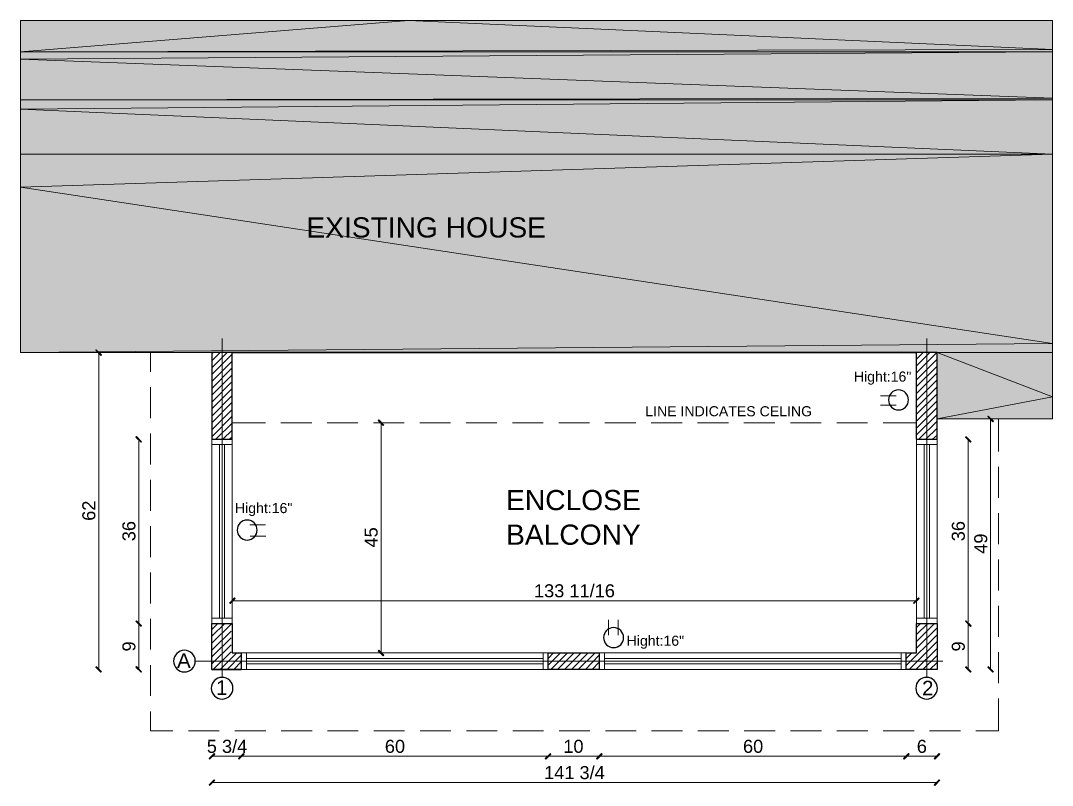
# Model space of a CAD drawing. Header units: millimetres. Extents: x 2124 to 4027, y 208 to 1400.
# Drawn here: x 3144 to 3345.6, y 1110.4 to 1260 of the extents above; entities that cross this region are included whole.
import ezdxf

# ---------------------------------------------------------------- set-up
doc = ezdxf.new("R2010")
doc.units = ezdxf.units.MM
doc.layers.add('Drawing & Figure', color=7, linetype='Continuous')
for name, color, linetype, lineweight in [('Drawing & Figure_Pen_No__1', 7, 'Continuous', 13), ('Drawing & Figure_Pen_No__142', 8, 'Continuous', 13), ('Drawing & Figure_Pen_No__18', 9, 'Continuous', 15), ('Drawing & Figure_Pen_No__41', 7, 'Continuous', 25), ('Drawing & Figure_Pen_No__46', 5, 'Continuous', 25)]:
    doc.layers.add(name, color=color, linetype=linetype, lineweight=lineweight)
doc.layers.add('Drawing & Figure_Pen_No__161', color=7, linetype='Continuous', lineweight=13, true_color=0x6a6a6a)
doc.styles.add('GENERATED_STYLE_1', font='arial.ttf')
doc.styles.add('GENERATED_STYLE_2', font='ARIALUNI.TTF')
doc.styles.add('GENERATED_STYLE_3', font='ARIALUNI.TTF')

msp = doc.modelspace()

# ---------------------------------------------------------------- hatches: boundary and pattern name
at = {"layer": 'Drawing & Figure', "linetype": 'Continuous', "lineweight": 15}
for points in [[(3143.96734, 1253.88672), (3219.78486, 1259.97743), (3143.96734, 1259.97743)], [(3219.78486, 1259.97743), (3143.96734, 1253.88672), (3345.63325, 1254.36132)], [(3219.78486, 1259.97743), (3345.63325, 1254.36132), (3345.63325, 1259.97743)], [(3345.63325, 1254.36132), (3143.96734, 1253.88672), (3345.63325, 1253.88672)], [(3345.63325, 1253.88672), (3143.96734, 1253.88672), (3143.96734, 1252.42337)], [(3345.63325, 1253.88672), (3143.96734, 1252.42337), (3345.63325, 1244.7902)], [(3345.63325, 1244.7902), (3143.96734, 1252.42337), (3143.96734, 1244.4738)], [(3345.63325, 1244.7902), (3143.96734, 1244.4738), (3345.63325, 1244.4738)], [(3345.63325, 1244.4738), (3143.96734, 1244.4738), (3143.96734, 1242.65449)], [(3345.63325, 1244.4738), (3143.96734, 1242.65449), (3345.63325, 1233.83482)], [(3345.63325, 1233.83482), (3143.96734, 1242.65449), (3143.96734, 1233.83482)], [(3345.63325, 1233.83482), (3143.96734, 1233.83482), (3143.96734, 1227.42771)], [(3345.63325, 1233.83482), (3143.96734, 1227.42771), (3345.63325, 1196.81594)], [(3345.63325, 1196.81594), (3143.96734, 1227.42771), (3143.96734, 1195.07573)], [(3345.63325, 1196.81594), (3143.96734, 1195.07573), (3345.63325, 1195.07573)], [(3323.0897, 1182.1033), (3345.63325, 1186.41426), (3323.0897, 1195.07573)], [(3323.0897, 1195.07573), (3345.63325, 1186.41426), (3345.63325, 1195.07573)], [(3323.0897, 1182.1033), (3345.63325, 1182.1033), (3345.63325, 1186.41426)]]:
    msp.add_hatch(color=9, dxfattribs=at).paths.add_polyline_path(points)
at = {"layer": 'Drawing & Figure_Pen_No__1', "linetype": 'Continuous', "lineweight": 0, "true_color": 0x000000}
for points in [[(3159.78737, 1194.64068), (3158.75907, 1195.62944), (3158.67997, 1195.55033)], [(3159.66872, 1194.52203), (3159.78737, 1194.64068), (3158.67997, 1195.55033)], [(3214.95975, 1180.87725), (3213.971, 1181.90555), (3213.85235, 1181.7869)], [(3214.8411, 1180.79815), (3214.95975, 1180.87725), (3213.85235, 1181.7869)], [(3334.12418, 1181.6287), (3333.09588, 1182.65701), (3333.01678, 1182.53835)], [(3334.00553, 1181.5496), (3334.12418, 1181.6287), (3333.01678, 1182.53835)], [(3167.61829, 1177.63414), (3166.58999, 1178.66245), (3166.51089, 1178.5438)], [(3167.49964, 1177.55504), (3167.61829, 1177.63414), (3166.51089, 1178.5438)], [(3329.73412, 1177.63414), (3328.74537, 1178.66245), (3328.62672, 1178.5438)], [(3329.65502, 1177.55504), (3329.73412, 1177.63414), (3328.62672, 1178.5438)], [(3185.77178, 1147.10147), (3184.78303, 1146.07317), (3184.90168, 1145.99407)], [(3185.89043, 1146.98282), (3185.77178, 1147.10147), (3184.90168, 1145.99407)], [(3318.46234, 1146.07317), (3318.54144, 1145.99407), (3319.45109, 1147.10147)], [(3318.54144, 1145.99407), (3319.56974, 1146.98282), (3319.45109, 1147.10147)], [(3166.58999, 1142.63231), (3166.51089, 1142.55321), (3167.61829, 1141.64356)], [(3167.61829, 1141.64356), (3166.58999, 1142.63231), (3166.51089, 1142.55321)], [(3166.51089, 1142.55321), (3167.49964, 1141.52491), (3167.61829, 1141.64356)], [(3167.49964, 1141.52491), (3167.61829, 1141.64356), (3166.51089, 1142.55321)], [(3328.74537, 1142.63231), (3328.62672, 1142.55321), (3329.73412, 1141.64356)], [(3329.73412, 1141.64356), (3328.74537, 1142.63231), (3328.62672, 1142.55321)], [(3328.62672, 1142.55321), (3329.65502, 1141.52491), (3329.73412, 1141.64356)], [(3329.65502, 1141.52491), (3329.73412, 1141.64356), (3328.62672, 1142.55321)], [(3213.971, 1136.89755), (3213.85235, 1136.7789), (3214.95975, 1135.9088)], [(3213.85235, 1136.7789), (3214.8411, 1135.79015), (3214.95975, 1135.9088)], [(3158.75907, 1133.65444), (3158.67997, 1133.53579), (3159.78737, 1132.66569)], [(3158.67997, 1133.53579), (3159.66872, 1132.54704), (3159.78737, 1132.66569)], [(3166.58999, 1133.65444), (3166.51089, 1133.53579), (3167.61829, 1132.66569)], [(3166.51089, 1133.53579), (3167.49964, 1132.54704), (3167.61829, 1132.66569)], [(3328.74537, 1133.65444), (3328.62672, 1133.53579), (3329.73412, 1132.66569)], [(3328.62672, 1133.53579), (3329.65502, 1132.54704), (3329.73412, 1132.66569)], [(3333.09588, 1133.65444), (3333.01678, 1133.53579), (3334.12418, 1132.66569)], [(3333.01678, 1133.53579), (3334.00553, 1132.54704), (3334.12418, 1132.66569)], [(3181.77723, 1116.68745), (3180.78847, 1115.6987), (3180.90712, 1115.58005)], [(3181.89588, 1116.5688), (3181.77723, 1116.68745), (3180.90712, 1115.58005)], [(3187.55154, 1116.68745), (3186.52324, 1115.6987), (3186.64189, 1115.58005)], [(3186.52324, 1115.6987), (3186.64189, 1115.58005), (3187.55154, 1116.68745)], [(3187.63064, 1116.5688), (3187.55154, 1116.68745), (3186.64189, 1115.58005)], [(3186.64189, 1115.58005), (3187.63064, 1116.5688), (3187.55154, 1116.68745)], [(3246.52073, 1115.6987), (3246.63938, 1115.58005), (3247.54903, 1116.68745)], [(3247.54903, 1116.68745), (3246.52073, 1115.6987), (3246.63938, 1115.58005)], [(3246.63938, 1115.58005), (3247.62813, 1116.5688), (3247.54903, 1116.68745)], [(3247.62813, 1116.5688), (3247.54903, 1116.68745), (3246.63938, 1115.58005)], [(3256.5269, 1115.6987), (3256.64555, 1115.58005), (3257.51565, 1116.68745)], [(3257.51565, 1116.68745), (3256.5269, 1115.6987), (3256.64555, 1115.58005)], [(3256.64555, 1115.58005), (3257.6343, 1116.5688), (3257.51565, 1116.68745)], [(3257.6343, 1116.5688), (3257.51565, 1116.68745), (3256.64555, 1115.58005)], [(3316.52439, 1115.6987), (3316.64304, 1115.58005), (3317.51314, 1116.68745)], [(3317.51314, 1116.68745), (3316.52439, 1115.6987), (3316.64304, 1115.58005)], [(3316.64304, 1115.58005), (3317.63179, 1116.5688), (3317.51314, 1116.68745)], [(3317.63179, 1116.5688), (3317.51314, 1116.68745), (3316.64304, 1115.58005)], [(3322.536, 1115.6987), (3322.65465, 1115.58005), (3323.52475, 1116.68745)], [(3322.65465, 1115.58005), (3323.6434, 1116.5688), (3323.52475, 1116.68745)], [(3181.77723, 1111.54594), (3180.78847, 1110.55719), (3180.90712, 1110.43854)], [(3181.89588, 1111.46684), (3181.77723, 1111.54594), (3180.90712, 1110.43854)], [(3322.536, 1110.55719), (3322.65465, 1110.43854), (3323.52475, 1111.54594)], [(3322.65465, 1110.43854), (3323.6434, 1111.46684), (3323.52475, 1111.54594)]]:
    msp.add_hatch(color=18, dxfattribs=at).paths.add_polyline_path(points)

# ---------------------------------------------------------------- linework, layer by layer
at = {"layer": 'Drawing & Figure_Pen_No__1', "color": 7, "linetype": 'Continuous', "lineweight": 13}
for points in [[(3183.35923, 1197.80469), (3183.35923, 1131.51874)], [(3321.07265, 1197.80469), (3321.07265, 1131.51874)], [(3181.34217, 1195.07573), (3143.96734, 1195.07573)], [(3159.23367, 1195.07573), (3159.23367, 1133.10074)], [(3315.10058, 1186.61201), (3312.05523, 1186.61201)], [(3315.10058, 1184.75316), (3312.05523, 1184.75316)], [(3345.63325, 1182.1033), (3323.0897, 1182.1033)], [(3333.57048, 1182.1033), (3333.57048, 1133.10074)], [(3214.40605, 1181.35185), (3214.40605, 1136.34385)], [(3167.06459, 1178.10874), (3167.06459, 1142.07861)], [(3329.18042, 1178.10874), (3329.18042, 1142.07861)], [(3188.73804, 1161.37906), (3191.82295, 1161.37906)], [(3188.81714, 1159.16425), (3191.8625, 1159.16425)], [(3185.33673, 1146.54777), (3319.01604, 1146.54777)], [(3167.06459, 1142.07861), (3167.06459, 1133.10074)], [(3258.86035, 1139.78471), (3258.86035, 1142.83006)], [(3260.75876, 1139.78471), (3260.75876, 1142.83006)], [(3329.18042, 1133.10074), (3329.18042, 1142.07861)], [(3178.09907, 1134.72229), (3324.23666, 1134.72229)], [(3181.34217, 1116.13375), (3187.07694, 1116.13375)], [(3187.07694, 1116.13375), (3247.07443, 1116.13375)], [(3247.07443, 1116.13375), (3257.0806, 1116.13375)], [(3257.0806, 1116.13375), (3317.07809, 1116.13375)], [(3323.0897, 1116.13375), (3317.07809, 1116.13375)], [(3181.34217, 1110.99224), (3323.0897, 1110.99224)]]:
    msp.add_lwpolyline(points, dxfattribs=at)
for points in [[(3159.78737, 1194.64068), (3158.67997, 1195.55033), (3158.75907, 1195.62944)], [(3159.66872, 1194.52203), (3159.78737, 1194.64068), (3158.67997, 1195.55033)], [(3214.95975, 1180.87725), (3213.85235, 1181.7869), (3213.971, 1181.90555)], [(3214.8411, 1180.79815), (3214.95975, 1180.87725), (3213.85235, 1181.7869)], [(3334.12418, 1181.6287), (3333.01678, 1182.53835), (3333.09588, 1182.65701)], [(3334.00553, 1181.5496), (3334.12418, 1181.6287), (3333.01678, 1182.53835)], [(3167.61829, 1177.63414), (3166.51089, 1178.5438), (3166.58999, 1178.66245)], [(3167.49964, 1177.55504), (3167.61829, 1177.63414), (3166.51089, 1178.5438)], [(3329.73412, 1177.63414), (3328.62672, 1178.5438), (3328.74537, 1178.66245)], [(3329.65502, 1177.55504), (3329.73412, 1177.63414), (3328.62672, 1178.5438)], [(3185.77178, 1147.10147), (3184.90168, 1145.99407), (3184.78303, 1146.07317)], [(3185.89043, 1146.98282), (3185.77178, 1147.10147), (3184.90168, 1145.99407)], [(3318.46234, 1146.07317), (3318.54144, 1145.99407), (3319.45109, 1147.10147)], [(3318.54144, 1145.99407), (3319.45109, 1147.10147), (3319.56974, 1146.98282)], [(3166.58999, 1142.63231), (3166.51089, 1142.55321), (3167.61829, 1141.64356)], [(3167.61829, 1141.64356), (3166.51089, 1142.55321), (3166.58999, 1142.63231)], [(3166.51089, 1142.55321), (3167.61829, 1141.64356), (3167.49964, 1141.52491)], [(3167.49964, 1141.52491), (3167.61829, 1141.64356), (3166.51089, 1142.55321)], [(3328.74537, 1142.63231), (3328.62672, 1142.55321), (3329.73412, 1141.64356)], [(3329.73412, 1141.64356), (3328.62672, 1142.55321), (3328.74537, 1142.63231)], [(3328.62672, 1142.55321), (3329.73412, 1141.64356), (3329.65502, 1141.52491)], [(3329.65502, 1141.52491), (3329.73412, 1141.64356), (3328.62672, 1142.55321)], [(3213.971, 1136.89755), (3213.85235, 1136.7789), (3214.95975, 1135.9088)], [(3213.85235, 1136.7789), (3214.95975, 1135.9088), (3214.8411, 1135.79015)], [(3158.75907, 1133.65444), (3158.67997, 1133.53579), (3159.78737, 1132.66569)], [(3158.67997, 1133.53579), (3159.78737, 1132.66569), (3159.66872, 1132.54704)], [(3166.58999, 1133.65444), (3166.51089, 1133.53579), (3167.61829, 1132.66569)], [(3166.51089, 1133.53579), (3167.61829, 1132.66569), (3167.49964, 1132.54704)], [(3328.74537, 1133.65444), (3328.62672, 1133.53579), (3329.73412, 1132.66569)], [(3328.62672, 1133.53579), (3329.73412, 1132.66569), (3329.65502, 1132.54704)], [(3333.09588, 1133.65444), (3333.01678, 1133.53579), (3334.12418, 1132.66569)], [(3333.01678, 1133.53579), (3334.12418, 1132.66569), (3334.00553, 1132.54704)], [(3181.77723, 1116.68745), (3180.90712, 1115.58005), (3180.78847, 1115.6987)], [(3181.89588, 1116.5688), (3181.77723, 1116.68745), (3180.90712, 1115.58005)], [(3187.55154, 1116.68745), (3186.64189, 1115.58005), (3186.52324, 1115.6987)], [(3186.52324, 1115.6987), (3186.64189, 1115.58005), (3187.55154, 1116.68745)], [(3187.63064, 1116.5688), (3187.55154, 1116.68745), (3186.64189, 1115.58005)], [(3186.64189, 1115.58005), (3187.55154, 1116.68745), (3187.63064, 1116.5688)], [(3246.52073, 1115.6987), (3246.63938, 1115.58005), (3247.54903, 1116.68745)], [(3247.54903, 1116.68745), (3246.63938, 1115.58005), (3246.52073, 1115.6987)], [(3246.63938, 1115.58005), (3247.54903, 1116.68745), (3247.62813, 1116.5688)], [(3247.62813, 1116.5688), (3247.54903, 1116.68745), (3246.63938, 1115.58005)], [(3256.5269, 1115.6987), (3256.64555, 1115.58005), (3257.51565, 1116.68745)], [(3257.51565, 1116.68745), (3256.64555, 1115.58005), (3256.5269, 1115.6987)], [(3256.64555, 1115.58005), (3257.51565, 1116.68745), (3257.6343, 1116.5688)], [(3257.6343, 1116.5688), (3257.51565, 1116.68745), (3256.64555, 1115.58005)], [(3316.52439, 1115.6987), (3316.64304, 1115.58005), (3317.51314, 1116.68745)], [(3317.51314, 1116.68745), (3316.64304, 1115.58005), (3316.52439, 1115.6987)], [(3316.64304, 1115.58005), (3317.51314, 1116.68745), (3317.63179, 1116.5688)], [(3317.63179, 1116.5688), (3317.51314, 1116.68745), (3316.64304, 1115.58005)], [(3322.536, 1115.6987), (3322.65465, 1115.58005), (3323.52475, 1116.68745)], [(3322.65465, 1115.58005), (3323.52475, 1116.68745), (3323.6434, 1116.5688)], [(3181.77723, 1111.54594), (3180.90712, 1110.43854), (3180.78847, 1110.55719)], [(3181.89588, 1111.46684), (3181.77723, 1111.54594), (3180.90712, 1110.43854)], [(3322.536, 1110.55719), (3322.65465, 1110.43854), (3323.52475, 1111.54594)], [(3322.65465, 1110.43854), (3323.52475, 1111.54594), (3323.6434, 1111.46684)]]:
    msp.add_lwpolyline(points, close=True, dxfattribs=at)
at = {"layer": 'Drawing & Figure_Pen_No__142', "color": 8, "linetype": 'Continuous', "lineweight": 13}
for points in [[(3181.34217, 1194.79888), (3181.61903, 1195.07573)], [(3181.34217, 1193.45418), (3182.96373, 1195.07573)], [(3181.34217, 1192.10948), (3184.30843, 1195.07573)], [(3181.34217, 1190.76477), (3185.33673, 1194.75933)], [(3319.01604, 1193.73103), (3320.36075, 1195.07573)], [(3319.01604, 1192.38633), (3321.70545, 1195.07573)], [(3319.01604, 1191.04162), (3323.05015, 1195.07573)], [(3181.34217, 1189.42007), (3185.33673, 1193.41463)], [(3181.34217, 1188.07537), (3185.33673, 1192.06993)], [(3319.01604, 1189.69692), (3323.0897, 1193.77058)], [(3319.01604, 1188.35222), (3323.0897, 1192.42588)], [(3181.34217, 1186.73066), (3185.33673, 1190.72522)], [(3319.01604, 1186.96796), (3323.0897, 1191.08117)], [(3181.34217, 1185.38596), (3185.33673, 1189.38052)], [(3181.34217, 1184.04126), (3185.33673, 1188.03582)], [(3319.01604, 1185.62326), (3323.0897, 1189.73647)], [(3319.01604, 1184.27856), (3323.0897, 1188.39177)], [(3181.34217, 1182.65701), (3185.33673, 1186.69111)], [(3319.01604, 1182.93386), (3323.0897, 1187.00752)], [(3181.34217, 1181.3123), (3185.33673, 1185.34641)], [(3181.34217, 1179.9676), (3185.33673, 1183.96216)], [(3319.01604, 1181.58915), (3323.0897, 1185.66281)], [(3319.01604, 1180.24445), (3323.0897, 1184.31811)], [(3181.34217, 1178.6229), (3185.33673, 1182.61745)], [(3319.01604, 1178.89975), (3323.0897, 1182.97341)], [(3182.13318, 1178.10874), (3185.33673, 1181.27275)], [(3183.47788, 1178.10874), (3185.33673, 1179.92805)], [(3319.53019, 1178.10874), (3323.0897, 1181.6287)], [(3320.8749, 1178.10874), (3323.0897, 1180.284)], [(3184.82258, 1178.10874), (3185.33673, 1178.58335)], [(3322.2196, 1178.10874), (3323.0897, 1178.9393)], [(3183.35923, 1177.08044), (3183.35923, 1143.10691)], [(3321.07265, 1177.08044), (3321.07265, 1143.10691)], [(3181.34217, 1140.93166), (3182.52868, 1142.07861)], [(3181.34217, 1139.58696), (3183.87338, 1142.07861)], [(3181.34217, 1138.24225), (3185.09943, 1141.95996)], [(3319.09514, 1141.28761), (3319.88615, 1142.07861)], [(3319.09514, 1139.94291), (3321.2704, 1142.07861)], [(3319.09514, 1138.5982), (3322.6151, 1142.07861)], [(3181.34217, 1136.89755), (3185.09943, 1140.61526)], [(3317.07809, 1133.89174), (3323.0897, 1139.90336)], [(3319.09514, 1137.2535), (3323.0897, 1141.24806)], [(3181.34217, 1135.55285), (3185.09943, 1139.27055)], [(3181.34217, 1134.20814), (3185.09943, 1137.92585)], [(3317.63179, 1133.10074), (3323.0897, 1138.55865)], [(3181.57948, 1133.10074), (3185.09943, 1136.58115)], [(3182.96373, 1133.10074), (3186.20684, 1136.34385)], [(3184.30843, 1133.10074), (3187.07694, 1135.9088)], [(3247.07443, 1135.276), (3248.14228, 1136.34385)], [(3247.07443, 1133.93129), (3249.48698, 1136.34385)], [(3247.58858, 1133.10074), (3250.83169, 1136.34385)], [(3248.93328, 1133.10074), (3252.17639, 1136.34385)], [(3250.27798, 1133.10074), (3253.56064, 1136.34385)], [(3251.62269, 1133.10074), (3254.90534, 1136.34385)], [(3252.96739, 1133.10074), (3256.25005, 1136.34385)], [(3254.35164, 1133.10074), (3257.0806, 1135.86925)], [(3317.07809, 1135.23645), (3318.18549, 1136.34385)], [(3318.97649, 1133.10074), (3323.0897, 1137.1744)], [(3320.3212, 1133.10074), (3323.0897, 1135.8297)], [(3185.65313, 1133.10074), (3187.07694, 1134.56409)], [(3246.08567, 1134.72229), (3188.10524, 1134.72229)], [(3255.69635, 1133.10074), (3257.0806, 1134.52454)], [(3316.08934, 1134.72229), (3258.06935, 1134.72229)], [(3321.6659, 1133.10074), (3323.0897, 1134.48499)], [(3186.99784, 1133.10074), (3187.07694, 1133.21939)], [(3257.04105, 1133.10074), (3257.0806, 1133.14029)], [(3323.0106, 1133.10074), (3323.0897, 1133.14029)]]:
    msp.add_lwpolyline(points, dxfattribs=at)
for points in [[(3181.34217, 1178.10874), (3185.33673, 1178.10874), (3185.33673, 1177.08044), (3181.34217, 1177.08044)], [(3323.0897, 1178.10874), (3319.09514, 1178.10874), (3319.09514, 1177.08044), (3323.0897, 1177.08044)], [(3185.33673, 1143.10691), (3185.33673, 1177.08044), (3181.34217, 1177.08044), (3181.34217, 1143.10691)], [(3183.83383, 1143.10691), (3183.83383, 1177.08044), (3182.84508, 1177.08044), (3182.84508, 1143.10691)], [(3319.09514, 1143.10691), (3319.09514, 1177.08044), (3323.0897, 1177.08044), (3323.0897, 1143.10691)], [(3320.59805, 1143.10691), (3320.59805, 1177.08044), (3321.5868, 1177.08044), (3321.5868, 1143.10691)], [(3181.34217, 1142.07861), (3185.33673, 1142.07861), (3185.33673, 1143.10691), (3181.34217, 1143.10691)], [(3323.0897, 1142.07861), (3319.09514, 1142.07861), (3319.09514, 1143.10691), (3323.0897, 1143.10691)], [(3187.07694, 1136.34385), (3187.07694, 1133.10074), (3188.10524, 1133.10074), (3188.10524, 1136.34385)], [(3188.10524, 1133.10074), (3246.08567, 1133.10074), (3246.08567, 1136.34385), (3188.10524, 1136.34385)], [(3247.07443, 1136.34385), (3247.07443, 1133.10074), (3246.08567, 1133.10074), (3246.08567, 1136.34385)], [(3257.0806, 1136.34385), (3257.0806, 1133.10074), (3258.06935, 1133.10074), (3258.06935, 1136.34385)], [(3258.06935, 1133.10074), (3316.08934, 1133.10074), (3316.08934, 1136.34385), (3258.06935, 1136.34385)], [(3317.07809, 1136.34385), (3317.07809, 1133.10074), (3316.08934, 1133.10074), (3316.08934, 1136.34385)], [(3188.10524, 1134.20814), (3246.08567, 1134.20814), (3246.08567, 1135.23645), (3188.10524, 1135.23645)], [(3258.06935, 1134.20814), (3316.08934, 1134.20814), (3316.08934, 1135.23645), (3258.06935, 1135.23645)]]:
    msp.add_lwpolyline(points, close=True, dxfattribs=at)
at = {"layer": 'Drawing & Figure_Pen_No__161', "color": 251, "linetype": 'Continuous', "lineweight": 13, "true_color": 0x6a6a6a}
for points in [[(3169.3585, 1191.27892), (3169.3585, 1195.07573)], [(3169.3585, 1182.22195), (3169.3585, 1188.27312)], [(3335.07338, 1182.1033), (3335.07338, 1175.73574)], [(3191.82295, 1181.35185), (3185.33673, 1181.35185)], [(3200.87992, 1181.35185), (3194.82876, 1181.35185)], [(3209.89734, 1181.35185), (3203.88573, 1181.35185)], [(3218.95431, 1181.35185), (3212.9427, 1181.35185)], [(3228.01128, 1181.35185), (3221.99967, 1181.35185)], [(3237.06825, 1181.35185), (3231.05664, 1181.35185)], [(3246.12522, 1181.35185), (3240.11361, 1181.35185)], [(3255.1822, 1181.35185), (3249.17058, 1181.35185)], [(3264.23917, 1181.35185), (3258.188, 1181.35185)], [(3273.29614, 1181.35185), (3267.24497, 1181.35185)], [(3282.35311, 1181.35185), (3276.30194, 1181.35185)], [(3291.41008, 1181.35185), (3285.35892, 1181.35185)], [(3300.46705, 1181.35185), (3294.41589, 1181.35185)], [(3309.52402, 1181.35185), (3303.47286, 1181.35185)], [(3319.01604, 1181.35185), (3312.52983, 1181.35185)], [(3169.3585, 1173.20453), (3169.3585, 1179.21615)], [(3335.07338, 1172.72993), (3335.07338, 1166.67877)], [(3169.3585, 1164.14756), (3169.3585, 1170.15918)], [(3335.07338, 1163.67296), (3335.07338, 1157.6218)], [(3169.3585, 1155.09059), (3169.3585, 1161.10221)], [(3335.07338, 1154.61599), (3335.07338, 1148.56483)], [(3169.3585, 1146.03362), (3169.3585, 1152.04523)], [(3335.07338, 1145.55902), (3335.07338, 1139.50786)], [(3169.3585, 1136.97665), (3169.3585, 1142.98826)], [(3335.07338, 1136.50205), (3335.07338, 1130.45088)], [(3169.3585, 1127.91968), (3169.3585, 1133.97084)], [(3335.07338, 1127.44508), (3335.07338, 1121.11706), (3330.68332, 1121.11706)], [(3173.74856, 1121.11706), (3169.3585, 1121.11706), (3169.3585, 1124.91387)], [(3182.80553, 1121.11706), (3176.75436, 1121.11706)], [(3191.8625, 1121.11706), (3185.81133, 1121.11706)], [(3200.91947, 1121.11706), (3194.86831, 1121.11706)], [(3209.93689, 1121.11706), (3203.92528, 1121.11706)], [(3218.99386, 1121.11706), (3212.98225, 1121.11706)], [(3228.05083, 1121.11706), (3222.03922, 1121.11706)], [(3237.1078, 1121.11706), (3231.09619, 1121.11706)], [(3246.16477, 1121.11706), (3240.15316, 1121.11706)], [(3255.22175, 1121.11706), (3249.21013, 1121.11706)], [(3264.27872, 1121.11706), (3258.2671, 1121.11706)], [(3273.33569, 1121.11706), (3267.28452, 1121.11706)], [(3282.39266, 1121.11706), (3276.34149, 1121.11706)], [(3291.44963, 1121.11706), (3285.39847, 1121.11706)], [(3300.5066, 1121.11706), (3294.45544, 1121.11706)], [(3309.56357, 1121.11706), (3303.51241, 1121.11706)], [(3318.62054, 1121.11706), (3312.56938, 1121.11706)], [(3327.67751, 1121.11706), (3321.62635, 1121.11706)]]:
    msp.add_lwpolyline(points, dxfattribs=at)
at = {"layer": 'Drawing & Figure_Pen_No__18', "color": 9, "linetype": 'Continuous', "lineweight": 15}
for points in [[(3143.96734, 1253.88672), (3219.78486, 1259.97743)], [(3143.96734, 1253.88672), (3219.78486, 1259.97743)], [(3219.78486, 1259.97743), (3143.96734, 1259.97743)], [(3143.96734, 1259.97743), (3143.96734, 1253.88672)], [(3219.78486, 1259.97743), (3345.63325, 1254.36132)], [(3345.63325, 1254.36132), (3219.78486, 1259.97743)], [(3219.78486, 1259.97743), (3345.63325, 1259.97743)], [(3345.63325, 1259.97743), (3345.63325, 1254.36132)], [(3345.63325, 1254.36132), (3143.96734, 1253.88672)], [(3345.63325, 1254.36132), (3143.96734, 1253.88672)], [(3143.96734, 1253.88672), (3345.63325, 1253.88672)], [(3345.63325, 1253.88672), (3143.96734, 1252.42337)], [(3345.63325, 1253.88672), (3143.96734, 1252.42337)], [(3143.96734, 1252.42337), (3143.96734, 1253.88672)], [(3143.96734, 1253.88672), (3345.63325, 1253.88672)], [(3143.96734, 1244.4738), (3143.96734, 1252.42337)], [(3143.96734, 1252.42337), (3345.63325, 1244.7902)], [(3143.96734, 1252.42337), (3345.63325, 1244.7902)], [(3345.63325, 1253.88672), (3345.63325, 1254.36132)], [(3345.63325, 1244.7902), (3345.63325, 1253.88672)], [(3345.63325, 1244.7902), (3143.96734, 1244.4738)], [(3345.63325, 1244.7902), (3143.96734, 1244.4738)], [(3143.96734, 1244.4738), (3345.63325, 1244.4738)], [(3345.63325, 1244.4738), (3143.96734, 1242.65449)], [(3345.63325, 1244.4738), (3143.96734, 1242.65449)], [(3143.96734, 1242.65449), (3143.96734, 1244.4738)], [(3143.96734, 1244.4738), (3345.63325, 1244.4738)], [(3345.63325, 1244.4738), (3345.63325, 1244.7902)], [(3345.63325, 1233.83482), (3345.63325, 1244.4738)], [(3143.96734, 1233.83482), (3143.96734, 1242.65449)], [(3143.96734, 1242.65449), (3345.63325, 1233.83482)], [(3143.96734, 1242.65449), (3345.63325, 1233.83482)], [(3345.63325, 1233.83482), (3143.96734, 1233.83482)], [(3345.63325, 1233.83482), (3143.96734, 1227.42771)], [(3345.63325, 1233.83482), (3143.96734, 1227.42771)], [(3143.96734, 1227.42771), (3143.96734, 1233.83482)], [(3143.96734, 1233.83482), (3345.63325, 1233.83482)], [(3345.63325, 1196.81594), (3345.63325, 1233.83482)], [(3143.96734, 1195.07573), (3143.96734, 1227.42771)], [(3143.96734, 1227.42771), (3345.63325, 1196.81594)], [(3143.96734, 1227.42771), (3345.63325, 1196.81594)], [(3345.63325, 1196.81594), (3143.96734, 1195.07573)], [(3345.63325, 1196.81594), (3143.96734, 1195.07573)], [(3345.63325, 1195.07573), (3345.63325, 1196.81594)], [(3143.96734, 1195.07573), (3345.63325, 1195.07573)], [(3345.63325, 1186.41426), (3323.0897, 1195.07573), (3345.63325, 1195.07573)], [(3345.63325, 1195.07573), (3345.63325, 1186.41426)], [(3345.63325, 1186.41426), (3323.0897, 1182.1033), (3345.63325, 1182.1033)], [(3345.63325, 1182.1033), (3345.63325, 1186.41426)]]:
    msp.add_lwpolyline(points, dxfattribs=at)
msp.add_lwpolyline([(3345.63325, 1186.41426), (3323.0897, 1182.1033), (3323.0897, 1195.07573)], close=True, dxfattribs=at)
at = {"layer": 'Drawing & Figure_Pen_No__41', "color": 7, "linetype": 'Continuous', "lineweight": 25}
for points in [[(3317.51314, 1185.80124, 0.414213562), (3315.55541, 1187.75897, 0.414213562), (3313.59768, 1185.80124, 0.414213562), (3315.55541, 1183.84351, 0.414213562)], [(3190.20139, 1160.37053, 0.414213562), (3188.24367, 1162.32826, 0.414213562), (3186.28594, 1160.37053, 0.414213562), (3188.24367, 1158.4128, 0.414213562)], [(3261.82661, 1139.32988, 0.414213562), (3259.86888, 1141.28761, 0.414213562), (3257.91115, 1139.32988, 0.414213562), (3259.86888, 1137.37215, 0.414213562)], [(3178.09907, 1134.74207, 0.414213562), (3175.98314, 1136.858, 0.414213562), (3173.86721, 1134.74207, 0.414213562), (3175.98314, 1132.62614, 0.414213562)], [(3185.45538, 1129.44236, 0.414213562), (3183.33945, 1131.55829, 0.414213562), (3181.22352, 1129.44236, 0.414213562), (3183.33945, 1127.32643, 0.414213562)], [(3323.1688, 1129.44236, 0.414213562), (3321.05287, 1131.55829, 0.414213562), (3318.93694, 1129.44236, 0.414213562), (3321.05287, 1127.32643, 0.414213562)]]:
    msp.add_lwpolyline(points, format="xyb", close=True, dxfattribs=at)
at = {"layer": 'Drawing & Figure_Pen_No__46', "color": 5, "linetype": 'Continuous', "lineweight": 25}
for points in [[(3319.01604, 1178.10874), (3323.0897, 1178.10874), (3323.0897, 1195.07573), (3181.34217, 1195.07573), (3181.34217, 1178.10874), (3185.33673, 1178.10874), (3185.33673, 1195.07573), (3319.01604, 1195.07573)], [(3187.07694, 1136.34385), (3187.07694, 1133.10074), (3181.34217, 1133.10074), (3181.34217, 1142.07861), (3185.33673, 1142.07861), (3185.33673, 1136.34385)], [(3317.07809, 1136.34385), (3319.09514, 1136.34385), (3319.09514, 1142.07861), (3323.0897, 1142.07861), (3323.0897, 1133.10074), (3317.07809, 1133.10074)], [(3247.07443, 1136.34385), (3257.0806, 1136.34385), (3257.0806, 1133.10074), (3247.07443, 1133.10074)]]:
    msp.add_lwpolyline(points, close=True, dxfattribs=at)
msp.add_lwpolyline([(3181.34217, 1133.10074), (3187.07694, 1133.10074)], dxfattribs=at)

# ---------------------------------------------------------------- texts
at = {"layer": 'Drawing & Figure_Pen_No__1', "color": 7, "linetype": 'Continuous', "lineweight": 13, "attachment_point": 7}
for s, insert, char_height, style in [('\\A1;{\\pql;\\fArial Unicode MS|b0|i0|c0|p34;EXISTING HOUSE}', (3199.81207, 1217.51179), 3.9444625, 'GENERATED_STYLE_1'), ('\\A1;{\\pql;\\fArial Unicode MS|b0|i0|c0|p34;Hight:16"}', (3306.83461, 1188.79592), 1.9722312, 'GENERATED_STYLE_1'), ('\\A1;{\\pql;\\fArial Unicode MS|b0|i0|c0|p34;LINE INDICATES CELING}', (3266.05847, 1182.58348), 1.9722312, 'GENERATED_STYLE_1'), ('\\A1;{\\pql;\\fArial Unicode MS|b0|i0|c0|p34;ENCLOSE}', (3238.84801, 1164.19826), 3.9444625, 'GENERATED_STYLE_1'), ('\\A1;{\\pql;\\fArial Unicode MS|b0|i0|c0|p34;Hight:16"}', (3185.85088, 1163.08836), 1.9722312, 'GENERATED_STYLE_1'), ('\\A1;{\\pql;\\fArial Unicode MS|b0|i0|c0|p34;BALCONY}', (3238.84801, 1157.4352), 3.9444625, 'GENERATED_STYLE_1'), ('\\A1;{\\pql;\\fArial|b0|i0|c0|p34;133 11/16}', (3244.30592, 1147.17648), 2.5464491, 'GENERATED_STYLE_2'), ('\\A1;{\\pql;\\fArial Unicode MS|b0|i0|c0|p34;Hight:16"}', (3262.41986, 1137.1435), 1.9722312, 'GENERATED_STYLE_1'), ('\\A1;{\\pql;\\fArial Unicode MS|b0|i0|c0|p34;A}', (3174.53956, 1133.41714), 2.8597353, 'GENERATED_STYLE_3'), ('\\A1;{\\pql;\\fArial Unicode MS|b0|i0|c0|p34;1}', (3182.17273, 1128.11743), 2.8597353, 'GENERATED_STYLE_3'), ('\\A1;{\\pql;\\fArial Unicode MS|b0|i0|c0|p34;2}', (3320.163, 1128.03833), 2.8597353, 'GENERATED_STYLE_3'), ('\\A1;{\\pql;\\fArial|b0|i0|c0|p34;5 3/4}', (3180.35342, 1116.76246), 2.5464491, 'GENERATED_STYLE_2'), ('\\A1;{\\pql;\\fArial|b0|i0|c0|p34;60}', (3215.1575, 1116.76421), 2.5464491, 'GENERATED_STYLE_2'), ('\\A1;{\\pql;\\fArial|b0|i0|c0|p34;10}', (3250.04068, 1116.76421), 2.5464491, 'GENERATED_STYLE_2'), ('\\A1;{\\pql;\\fArial|b0|i0|c0|p34;60}', (3285.16116, 1116.76421), 2.5464491, 'GENERATED_STYLE_2'), ('\\A1;{\\pql;\\fArial|b0|i0|c0|p34;6}', (3319.13469, 1116.76421), 2.5464491, 'GENERATED_STYLE_2'), ('\\A1;{\\pql;\\fArial|b0|i0|c0|p34;141 3/4}', (3246.28342, 1111.62095), 2.5464491, 'GENERATED_STYLE_2')]:
    msp.add_mtext(s, dxfattribs=dict(at, insert=insert, char_height=char_height, style=style))
at = {"layer": 'Drawing & Figure_Pen_No__1', "color": 7, "linetype": 'Continuous', "lineweight": 13, "char_height": 2.5464491, "attachment_point": 7, "rotation": 90, "style": 'GENERATED_STYLE_2'}
for s, insert in [('\\A1;{\\pql;\\fArial|b0|i0|c0|p34;62}', (3158.60322, 1162.17006)), ('\\A1;{\\pql;\\fArial|b0|i0|c0|p34;36}', (3166.43588, 1158.1755)), ('\\A1;{\\pql;\\fArial|b0|i0|c0|p34;36}', (3328.5517, 1158.1755)), ('\\A1;{\\pql;\\fArial|b0|i0|c0|p34;45}', (3213.77559, 1156.94945)), ('\\A1;{\\pql;\\fArial|b0|i0|c0|p34;49}', (3332.94002, 1155.72339)), ('\\A1;{\\pql;\\fArial|b0|i0|c0|p34;9}', (3166.43413, 1136.6207)), ('\\A1;{\\pql;\\fArial|b0|i0|c0|p34;9}', (3328.54996, 1136.6207))]:
    msp.add_mtext(s, dxfattribs=dict(at, insert=insert))

doc.saveas('drawing.dxf')
